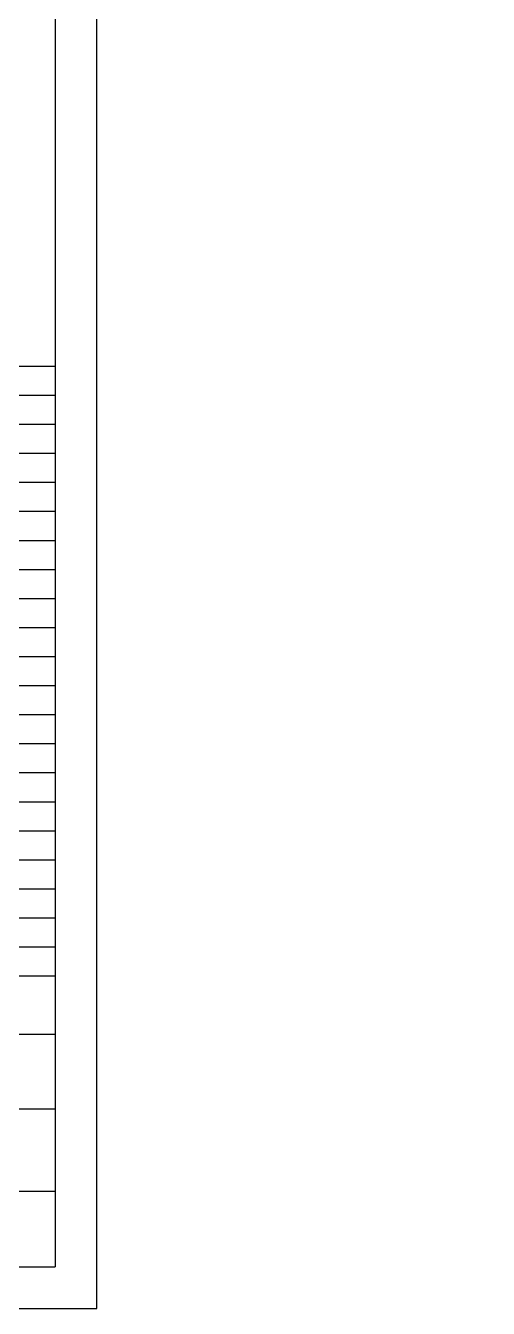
# Model space of a CAD drawing. Extents: x 231 to 66067, y -1596 to 5236.
# Drawn here: x 633.9 to 745.3, y -1596 to -1286.8 of the extents above; entities that cross this region are included whole.
import ezdxf

# ---------------------------------------------------------------- set-up
doc = ezdxf.new("R2010")
doc.units = 0
for name, color, linetype in [('1', 8, 'CONTINUOUS'), ('12', 134, 'CONTINUOUS'), ('2', 8, 'CONTINUOUS')]:
    doc.layers.add(name, color=color, linetype=linetype)

msp = doc.modelspace()

# ---------------------------------------------------------------- linework, layer by layer
at = {"layer": '1'}
for p, q in [((641, -1012.03), (641, -1586.03)), ((460.94, -1515.9), (640.94, -1515.9)), ((460.94, -1529.9), (640.94, -1529.9)), ((590.94, -1547.9), (640.94, -1547.9)), ((640.94, -1567.9), (591.44, -1567.9)), ((256, -1586.03), (641, -1586.03))]:
    msp.add_line(p, q, dxfattribs=at)
at = {"layer": '12'}
for p, q in [((651, -1596.03), (651, -1002.03)), ((231, -1596.03), (651, -1596.03))]:
    msp.add_line(p, q, dxfattribs=at)
at = {"layer": '2'}
for p, q in [((460.94, -1368.9), (640.94, -1368.9)), ((460.94, -1375.9), (640.94, -1375.9)), ((460.94, -1382.9), (640.94, -1382.9)), ((460.94, -1389.9), (640.94, -1389.9)), ((460.94, -1396.9), (640.94, -1396.9)), ((460.94, -1403.9), (640.94, -1403.9)), ((460.94, -1410.9), (640.94, -1410.9)), ((460.94, -1417.9), (640.94, -1417.9)), ((460.94, -1424.9), (640.94, -1424.9)), ((460.94, -1431.9), (640.94, -1431.9)), ((460.94, -1438.9), (640.94, -1438.9)), ((460.94, -1445.9), (640.94, -1445.9)), ((460.94, -1452.9), (640.94, -1452.9)), ((460.94, -1459.9), (640.94, -1459.9)), ((460.94, -1466.9), (640.94, -1466.9)), ((460.94, -1473.9), (640.94, -1473.9)), ((460.94, -1480.9), (640.94, -1480.9)), ((460.94, -1487.9), (640.94, -1487.9)), ((460.94, -1487.9), (640.94, -1487.9)), ((460.94, -1494.9), (640.94, -1494.9)), ((460.94, -1501.9), (640.94, -1501.9)), ((460.94, -1508.9), (640.94, -1508.9))]:
    msp.add_line(p, q, dxfattribs=at)

doc.saveas('drawing.dxf')
